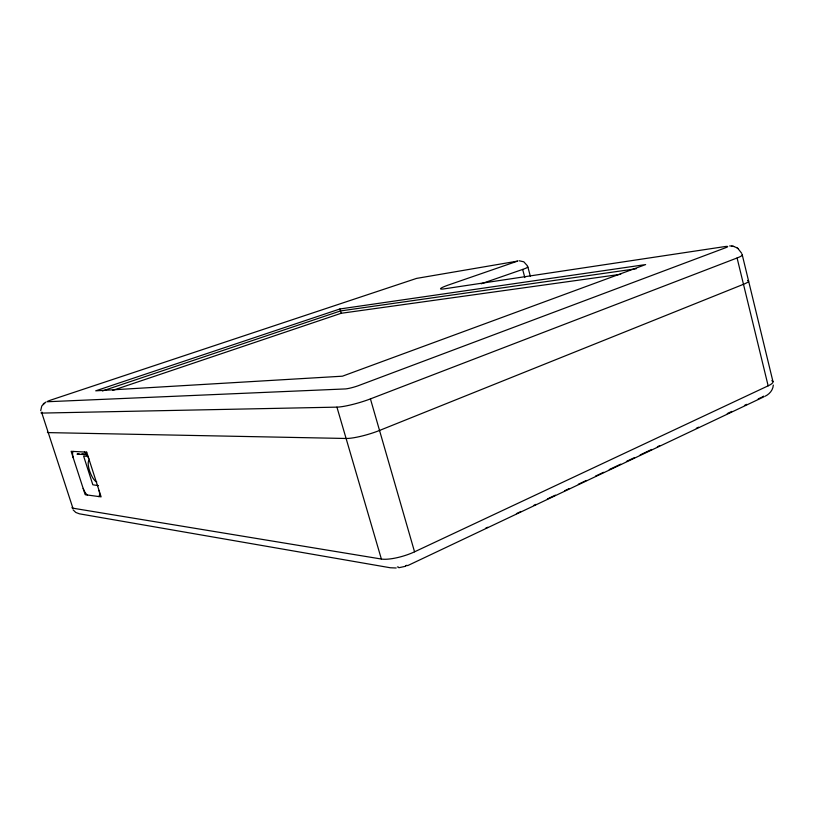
<?xml version="1.0" encoding="UTF-8"?>
<svg xmlns="http://www.w3.org/2000/svg" width="814" height="814" viewBox="0 0 814 814"><rect width="100%" height="100%" fill="white"/><g stroke="black" fill="none" stroke-linecap="round" stroke-linejoin="round"><path stroke-width="1.22" d="M40.7 410.643L41.779 405.972L45.95 402.024M773.3 385.073C773.066 390.089 769.383 394.302 764.946 396.316M44.231 403.113L43.173 404.08M761.65 397.273L762.565 396.805M485.51 528.317L487.8 527.228M516.442 513.634L521.031 511.457M533.638 505.474L535.927 504.385M547.384 498.951L555.402 495.146M564.57 490.791L569.149 488.624M578.316 484.269L586.345 480.464M595.502 476.119L603.53 472.303M609.259 469.586L620.716 464.153M626.444 461.436L634.462 457.631M640.191 454.904L651.648 449.47M657.376 446.754L659.676 445.665M696.336 428.266L698.626 427.177M727.268 413.583L731.857 411.406M744.464 405.433L746.753 404.344M758.21 398.901L760.5 397.812M763.929 396.815L407.58 565.669M72.049 507.448A15.965 2.473 -18.2 0 0 72.904 508.19L381.369 559.035A24.573 6.471 -16.5 0 0 414.55 551.821L768.151 385.826A20.869 4.284 -12.8 0 0 771.814 380.687M41.972 412.118A16.138 1.384 -17.1 0 0 41.86 413.085L336.925 407.132A25 3.653 -16.2 0 0 370.431 398.891L737.087 257.977A21.164 2.401 -14.2 0 0 741.91 254.65M481.166 283.811L522.659 269.424A14.693 1.252 -15.3 0 0 527.258 266.788M112.851 390.344L341.168 313.288L620.726 274.298M339.916 308.974L95.706 390.832L342.44 376.19L645.634 264.581L339.916 308.974L341.147 313.227M102.411 390.985L340.486 310.938L636.263 268.752M79.05 453.764L77.004 454.131L87.424 454.761M405.81 566.229L398.84 567.724M396.184 567.999L390.272 567.755L79.406 513.817L75.773 512.454L73.077 509.829M519.047 260.745L523.809 261.813L527.513 265.924M729.69 245.92L732.203 246.103M81.939 453.795L85.623 454.009M87.77 456.318L83.608 456.074L92.837 484.798L98.453 485.643M98.301 496.489L98.738 496.54A8.232 2.554 69.2 0 0 99.033 490.415M733.251 246.296L736.843 247.721M731.776 246.021L733.729 246.388M737.84 248.382L741.798 253.429M736.568 247.537L738.135 248.585M88.807 458.699L88.797 458.679A8.262 2.564 69.6 0 0 84.381 452.035M41.86 413.085L72.904 508.19M336.925 407.132L381.369 559.035M370.431 398.891L414.55 551.821M527.869 266.951L530.331 276.211M522.659 269.424L524.837 277.584M742.256 254.884L772.954 381.562M737.087 257.977L768.151 385.826M763.552 396.133A8.903 1.893 -12.7 0 1 763.125 396.459M407 565.282A10.48 2.869 -16.5 0 1 405.687 565.689M398.321 566.971A10.48 2.869 -16.5 0 1 397.385 566.951M96.744 481.929A11.65 3.643 69.4 0 1 89.764 471.357A11.65 3.643 69.4 0 1 89.235 460.185M747.517 280.484A21.103 2.798 -13.9 0 1 743.477 284.3L379.538 430.453A24.908 4.243 -16.2 0 1 346.103 438.481L48.23 432.61A16.097 1.608 -17.3 0 1 47.487 432.183M73.179 457.641A8.12 2.473 69.6 0 1 73.321 451.424M87.454 495.014A8.089 2.452 69.3 0 1 83.17 488.42M517.582 261.111L447.842 285.215A24.318 2.035 -15.5 0 0 443.325 288.99L725.61 246.469A9.056 0.956 -14.3 0 1 726.159 247.527L357.845 385.867A10.694 1.455 -16.2 0 1 345.584 388.919L47.324 401.74A6.899 0.549 -17 0 1 50.916 400.03L416.575 278.398L517.582 261.111M86.691 452.157L71.123 451.302L85.205 494.709L101.119 496.866L86.691 452.157"/></g></svg>
